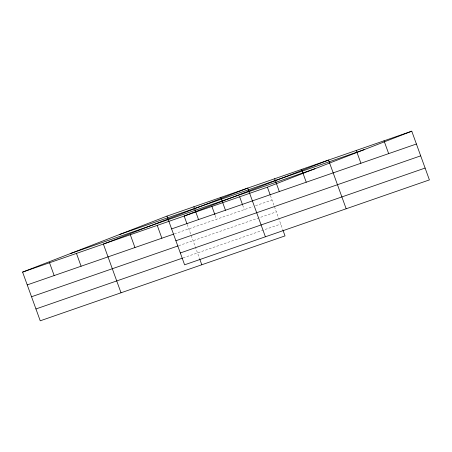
<?xml version="1.0" encoding="UTF-8"?>
<svg xmlns="http://www.w3.org/2000/svg" width="452" height="452" viewBox="0 0 452 452"><rect width="100%" height="100%" fill="white"/><g stroke="black" fill="none" stroke-linecap="round" stroke-linejoin="round"><path stroke-width="0.34" stroke-dasharray="2.26 1.69" d="M174.353 233.876L252.871 206.643M255.516 205.722L272.031 199.999M178.642 245.724L276.319 211.847M183.06 257.934L280.737 224.051M270.409 195.513L282.641 229.317M242.662 205.135L244.289 209.621M215.152 215.401L216.542 219.243M187.179 224.384L199.654 258.843"/><path stroke-width="0.68" d="M282.884 229.972L285.026 235.899L40.234 320.807L22.6 272.098L166.974 216.101L411.766 131.193L429.4 179.902L184.608 264.815L166.974 216.101M22.6 272.098L267.392 187.184L411.766 131.193M119.328 234.582L364.126 149.668M70.241 253.617L315.038 168.709M171.613 228.915L416.405 144.002M27.239 284.907L173.692 234.108M175.901 240.758L420.693 155.85M31.527 296.755L177.986 245.956M180.32 252.967L425.112 168.059M35.945 308.959L182.405 258.16M384.025 140.815L388.663 153.623M356.278 150.437L360.916 163.251M346.17 208.773L328.536 160.059L184.162 216.056L186.947 223.74M301.608 169.404L306.247 182.212M274.68 178.743L279.319 191.552M267.392 187.184L270.177 194.874M265.392 236.791L247.758 188.083L103.384 244.074L121.017 292.789M239.65 196.806L242.43 204.496M220.83 197.422L225.463 210.231M211.903 206.434L214.92 214.756M193.902 206.762L198.541 219.57M199.891 259.505L201.795 264.765M157.234 225.395L161.872 238.204M130.306 234.735L134.945 247.549M76.456 253.414L81.094 266.228M49.528 262.753L54.167 275.567"/></g></svg>
